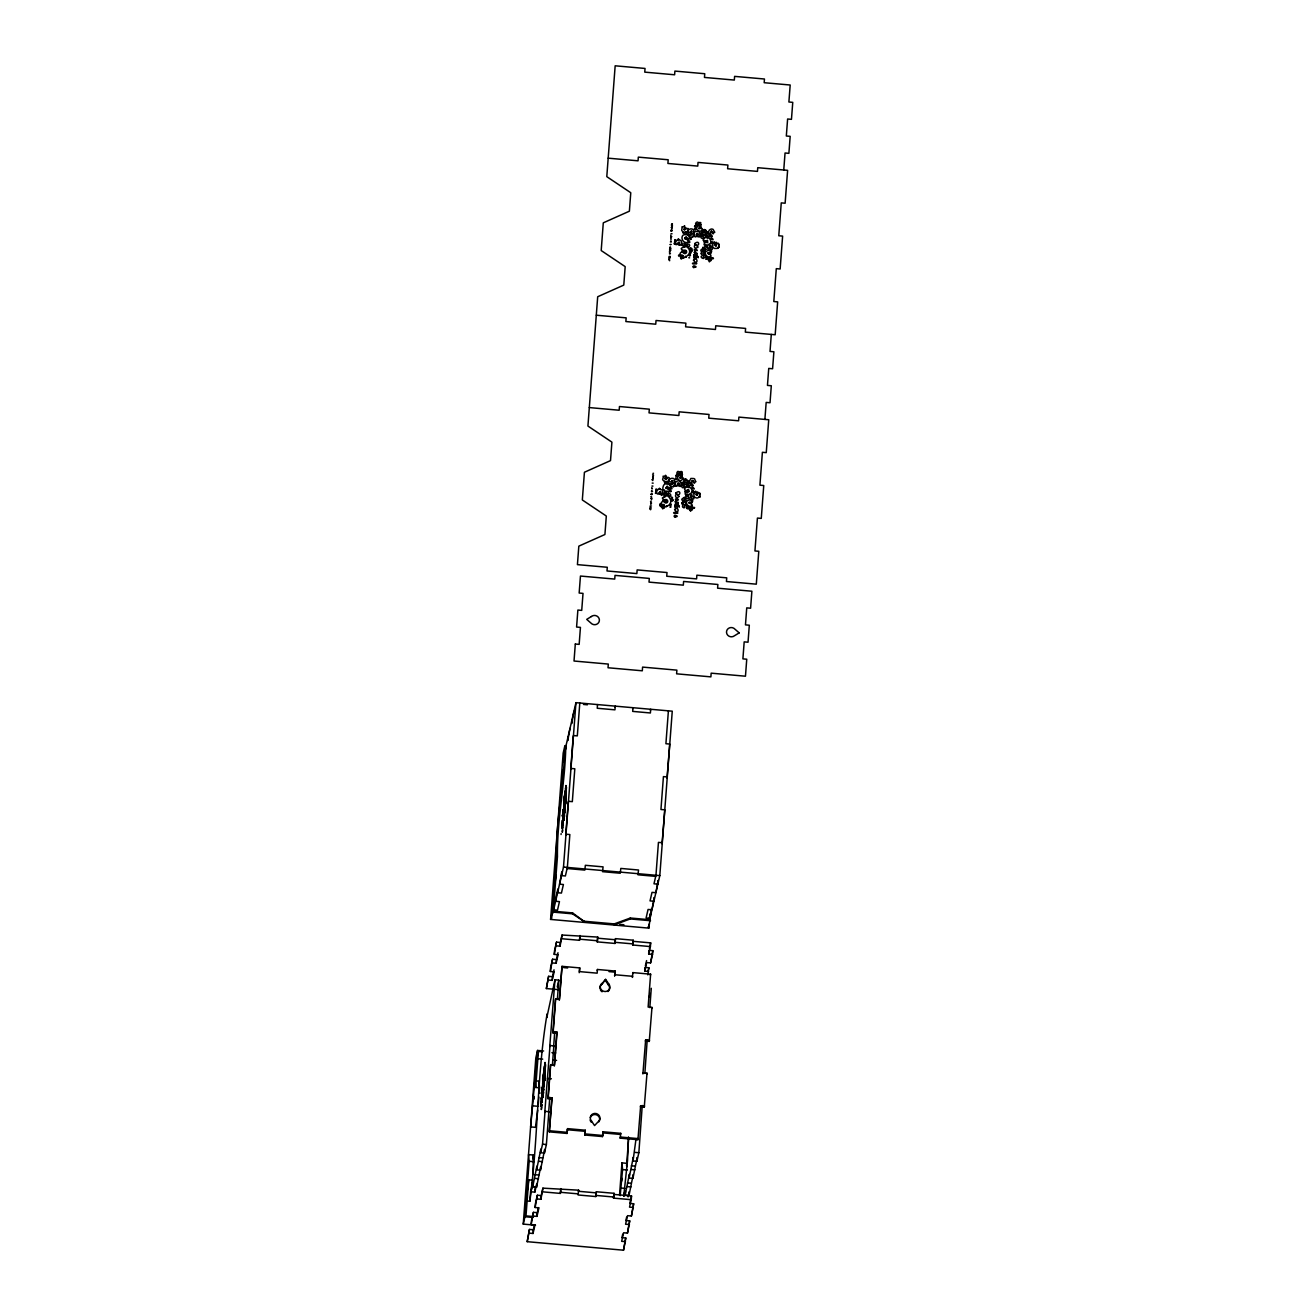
<?xml version="1.0" encoding="UTF-8"?>
<svg xmlns="http://www.w3.org/2000/svg" width="1316" height="1316" viewBox="0 0 1316 1316"><rect width="100%" height="100%" fill="white"/><g stroke="black" fill="none" stroke-linecap="round" stroke-linejoin="round"><path stroke-width="1.5" d="M542.899 1092.675C542.537 1095.373 544.873 1072.803 543.771 1086.424M542.834 1096.787L542.62 1093.711L541.271 1103.581L541.501 1101.969M543.163 1092.05L542.982 1094.961L543.212 1090.372M543.311 1077.705L542.669 1083.973L545.054 1062.423L544.511 1067.391L544.956 1063.163L544.84 1065.105M543.376 1080.518L545.268 1066.634L545.071 1069.563M544.857 1068.444L543.969 1079.301M564.12 818.388L563.988 819.506L564.959 802.875M564.86 803.27L565.765 799.026L563.528 820.625M541.616 1100.85L541.304 1102.676M542.143 1091.145L542.143 1092.362L542.653 1087.987L541.781 1093.234L542.291 1090.24M562.08 828.159L562.623 823.454L562.064 827.961M563.001 811.709C562.623 818.7 564.054 812.169 563.001 811.38M566.176 791.689L566.406 787.297L564.136 805.392M541.04 1105.687L541.057 1098.712M540.712 1103.565C541.83 1105.193 540.958 1100.127 542.044 1101.657M541.781 1098.301L543.179 1095.159M542.834 1091.227L541.649 1093.448L541.55 1091.984L541.682 1093.645L543.014 1082.048L543.212 1089.796M541.485 1099.386L543.294 1092.231L543.064 1096.59L543.459 1091.754M542.949 1084.088L542.883 1085.535L543.113 1082.377L542.653 1084.269M543.064 1083.282L542.784 1084.203L543.804 1081.917M562.475 824.589L562.031 826.415M562.557 814.736L562.574 816.397L564.153 805.129M563.61 807.152L564.07 806.083L563.445 811.38M564.35 814.999L564.564 811.643M564.103 805.277L563.692 807.465M564.317 813.535C564.926 804.01 563.873 816.858 563.857 815.969M542.834 1089.352L542.241 1087.493M544.824 1076.422L544.067 1081.851L544.775 1073.494L544.001 1077.409M544.314 1072.573L544.182 1074.201L544.873 1070.994M545.416 1066.338L545.498 1064.578L544.001 1073.05M544.906 1070.911L544.906 1068.888M563.725 814.884C564.12 811.363 562.82 817.631 562.475 815.213M564.432 806.231L564.038 809.258L564.432 806.149M564.564 800.819L565.847 791.623M566.16 791.854L566.225 789.518L565.469 798.499L565.238 793.219L564.334 799.733M565.716 794.93L565.337 801.905M565.864 791.229L566.209 789.913M541.337 1109.503L541.616 1106.953M543.607 1084.548L541.912 1096.228M541.847 1090.454L542.505 1088.102M542.587 1094.221L542.208 1097.692M543.557 1089.039C542.801 1096.425 544.511 1078.956 542.537 1088.957M542.982 1097.166L542.916 1094.517M542.899 1095.751L542.85 1096.623L543.08 1092.132M544.347 1068.789C545.762 1064.331 542.077 1081.785 544.067 1072.474L543.853 1075.485L544.413 1074.876M544.84 1077.294L544.791 1076.126M545.219 1067.506L544.775 1069.809M562.294 832.271L562.557 829.87L562.343 831.893M563.528 812.827L562.705 820.181L562.903 818.799M563.544 817.187L563.182 818.223L563.314 817.269M564.202 817.269L564.416 815.262L563.939 820.049M564.268 817.154L564.301 815.41M565.37 804.372L565.567 803.155M565.255 795.769L565.321 796.69L565.633 795.078M565.304 791.673L565.403 791.048M565.683 790.719L565.337 791.064M542.159 1088.48L542.85 1085.437L542.751 1086.638M542.011 1090.882L541.748 1091.787M543.36 1093.234L543.393 1092.362L543.344 1093.629M542.653 1077.639C543.327 1075.583 542.817 1083.611 543.59 1078.478M544.199 1076.488L543.492 1078.939L543.475 1077.59M544.232 1070.566L544.298 1071.619M562.787 813.814L562.722 814.67L563.1 812.597M563.544 820.427L564.399 815.838L564.219 816.841M563.676 818.075L564.268 816.644M565.716 795.719L565.436 799.289L565.567 797.99M565.386 792.89L565.781 790.735L565.716 792.232M671.209 487.66L670.897 489.042L672.065 488.664M541.221 1102.495L541.814 1100.357L541.748 1101.262M542.834 1096.541L542.537 1097.791M541.847 1090.306L541.978 1088.743L542.324 1094.32M542.554 1079.219L543.804 1074.119L543.853 1077.146M544.61 1078.199L543.804 1081.851L544.61 1079.63M544.824 1070.171L544.758 1073.132L544.725 1070.879M562.491 824.803L563.133 818.486M562.853 810.853L563.478 809.307L563.215 810.179M563.248 813.107L562.771 811.857M563.659 815.427L563.544 813.601M563.725 809.685L563.922 807.777M565.633 798.203L565.535 797.167L565.09 799.815M663.445 494.619L662.622 494.783M688.202 238.887L688.284 239.726M691.065 252.688L690.637 253.445M690.752 495.458C691.311 493.089 693.516 496.214 690.587 495.655M690.785 502.909L691.805 503.041M543.673 1076.669L543.607 1072.688M543.722 1076.011L544.281 1071.372L544.199 1076.192M544.38 1072.935L544.89 1071.948L544.298 1073.543M564.005 813.962L564.416 812.317M541.09 1103.186L541.09 1104.815M542.06 1092.922L541.731 1092.132M541.764 1091.671L541.978 1089.122M543.08 1086.44L544.117 1081.653M543.969 1078.725L544.808 1076.159L544.528 1080.897L544.232 1078.1M544.758 1072.507L544.939 1070.78M562.606 816.134L562.804 813.979L562.837 815.558M564.827 804.109L565.535 799.503L565.271 802.25M540.481 1106.114L541.09 1104.996M542.916 1095.159L543.294 1093.826L542.998 1094.599M543.969 1080.304L543.853 1081.143L544.709 1076.883M563.857 806.527C564.103 806.692 563.396 806.955 564.399 799.898M565.699 799.865L565.551 799.684M541.616 1107.151L541.37 1109.404M541.715 1097.199L541.616 1098.136M542.669 1091.819L542.225 1095.356L542.356 1094.287M543.344 1092.691L542.866 1093.119M562.771 823.454L562.508 824.655L562.787 823.207M563.281 817.68L563.626 810.87L563.413 813.452M563.445 814.752C563.741 813.617 562.557 816.874 563.462 814.423M564.432 802.957L564.778 796.986L564.334 802.941M565.156 803.879L564.613 808.485M542.932 1082.558L543.146 1082.278M544.084 1077.59L543.541 1078.709L543.673 1075.287M563.429 811.248L563.33 812.219M564.334 798.269L564.992 794.749L565.403 796.345M677.905 244.496L678.941 244.71L677.921 244.365M542.587 1097.445L543.047 1094.928M543.409 1090.421L543.13 1093.925M544.61 1080.403L544.561 1079.104M544.61 1070.615L544.544 1068.576L544.429 1069.776M562.606 815.871L562.541 814.949M563.001 820.477L562.755 822.977L562.722 818.897M563.758 816.923L564.005 814.357M565.386 794.782L565.979 785.471M666.126 478.284C664.909 477.132 665.222 480.636 666.472 478.613M684.994 228.869C683.3 227.816 684.764 231.32 685.093 229.017M711.956 236.271C707.366 237.653 711.314 232.389 712.005 236.173M541.501 1106.526C541.912 1101.788 541.715 1106.772 541.649 1104.864M541.978 1097.972L541.83 1099.88L541.945 1098.975M542.389 1093.58L542.455 1092.593M542.817 1093.563L542.817 1094.122M545.202 1067.654L545.087 1067.457M562.146 825.757L562.179 827.287L562.08 826.053M562.837 822.434L562.935 821.727M564.005 802.678L564.613 794.815L564.268 799.388L564.548 796.18M564.498 812.416L564.482 813.156M564.761 808.715L565.189 801.428M543.376 1086.967L543.64 1086.111L543.344 1089.286M564.515 811.89L564.383 812.663M543.64 1073.034L543.557 1073.609M543.673 1085.848L544.051 1083.792L543.837 1084.713M563.166 821.99L563.182 818.618L562.129 825.625M563.149 819.177L562.639 821.957L562.656 820.181M565.403 796.196L564.926 802.168M565.814 799.964C565.814 799.536 565.666 800.72 565.716 799.519M541.83 1102.578L542.093 1101.87M563.1 814.259L562.935 812.548M562.952 812.054L562.903 812.317M564.103 801L563.972 802.563M541.731 1089.961L542.044 1088.694M544.544 1066.602L544.84 1069.809M544.281 1069.415L544.544 1069.036M563.149 810.886L562.968 811.577M564.548 809.62L564.317 810.508L564.449 808.764M542.044 1090.405L541.995 1089.434M543.459 1074.909L542.784 1075.731M565.206 797.019L565.65 795.604M543.623 1073.297L544.775 1072.343M563.067 814.489L563.034 813.403L563.034 815.443M683.07 504.16L681.803 503.929L682.346 503.255M542.603 1089.648L542.982 1091.227L543.492 1089.155L542.866 1090.8M545.202 1068.822L545.433 1066.305M562.014 821.299L562.113 820.641M563.182 818.7L563.511 817.894L563.413 818.716M563.873 807.053L563.89 806.132M565.238 792.281C565.567 789.287 565.584 795.703 565.88 791.771M541.748 1092.428L541.435 1093.448L542.324 1091.49M542.603 1097.199L543.146 1095.521M543.919 1075.896L544.018 1077.146M561.899 823.026L561.998 822.368M563.972 814.917L563.857 815.624M543.607 1085.223L543.738 1083.841M544.182 1081.801L544.018 1083.068L544.396 1081.472M563.741 809.455L563.758 807.448M564.317 802.48L564.663 798.105M564.794 806.724L564.531 807.695M565.979 785.619L565.683 787.346M565.798 800.079L565.173 800.983M565.814 794.864L565.814 794.157M541.435 1093.366L542.817 1091.54M544.446 1067.802L544.758 1066.503L544.709 1068.543M565.09 804.109L564.959 807.547M542.34 1090.273L542.554 1089.401M542.505 1091.951L542.587 1091.721M544.166 1075.369L544.232 1074.382M544.709 1077.327L544.462 1078.051M562.952 814.176L562.903 812.91M565.518 794.848L565.419 793.91M686.952 508.618L688.153 508.502L687.1 508.42M541.863 1097.412L542.176 1096.031M562.755 820L562.672 820.641M565.255 794.354L565.354 796.443M544.413 1073.182L543.87 1074.859M565.304 797.299L564.992 797.825M565.847 792.035L565.436 792.396M563.873 805.557L563.922 806.461M565.485 803.763L565.716 800.901L565.452 804.125M565.6 802.694L565.551 801.016L565.584 802.875M564.334 803.385L564.251 804.257L564.301 803.089M671.028 490.983C670.272 488.516 668.199 492.957 670.897 491.559M542.488 1096.475L542.324 1098.498M542.866 1088.908L543.047 1088.48M544.791 1077.788L544.808 1076.34M562.409 816.233L563.067 815.262M563.626 800.572L563.593 801.016M565.748 800.77L565.386 801.345M669.647 260.749L668.775 259.268M543.245 1080.502L543.097 1079.153M543.409 1075.304L543.311 1076.192M543.475 1079.597L544.199 1078.758M544.199 1078.33L544.495 1077.87M544.643 1075.517C544.166 1078.034 545.285 1072.787 543.969 1075.106M563.297 816.529L563.281 817.022M564.449 798.944L564.383 798.302M563.955 814.111L563.955 811.758M677.789 483.679L679.04 484.074M543.442 1092.05L543.08 1092.313M544.166 1080.864L544.594 1080.14M565.156 798.713L564.926 798.335M700.309 494.471L699.98 494.191M565.781 788.695C565.995 783.267 565.485 790.603 565.567 788.498M564.367 814.917L563.906 815.213M563.972 816.085L564.087 815.015L563.89 816.035M565.518 789.781L565.814 787.971M543.59 1084.91L543.903 1082.328L543.771 1083.43M700.244 496.971L699.635 497.201M541.09 1098.021L541.156 1097.528M541.731 1097.824L541.699 1098.613M544.66 1075.123L544.594 1075.057M542.044 1091.967L542.241 1091.227M563.857 818.848L563.972 817.17M669.828 504.653C672.131 502.186 671.308 507.269 669.844 504.67M543.409 1079.071L543.426 1080.255M544.89 1069.398L544.232 1070.714M563.1 819.555L562.82 820.279M564.136 802.793L564.07 801.526M565.6 798.483L565.699 797.512M669.795 258.561L669.186 258.331M543.376 1089.237L543.195 1090.832M544.742 1071.125L544.314 1072.178M544.742 1066.437L544.808 1065.779M564.482 799.092L564.959 797.891M541.616 1105.062L541.534 1106.476M543.475 1078.297L543.821 1077.294M544.314 1080.321L544.528 1078.758M543.08 1090.158L543.195 1088.776M565.189 798.763L564.515 801.625L564.432 800.473M564.054 810.82L563.89 811.166M565.765 793.071L565.798 792.413M564.399 806.988L564.86 805.211L564.745 806.247M535.53 1225.196L523.242 1224.11L535.826 1057.85L537.537 1050.448L543.607 1050.99M525.397 1208.943L526.005 1200.883L529.855 1201.228L532.322 1182.113M535.859 1070.73L536.615 1060.647M523.242 1224.11L524.952 1216.724L529.147 1161.304L528.538 1154.609L533.358 1155.037L532.98 1174.662M537.668 1110.128L535.447 1127.335L530.644 1126.907L537.537 1050.448M532.569 1180.205L528.719 1179.86L525.989 1215.885L533.687 1216.576M539.132 1093.366L539.56 1087.822L535.694 1087.493L538.425 1051.468L542.274 1051.797M550.582 919.423L563.166 753.147L564.86 745.761C564.235 782.839 555.977 819.605 556.471 856.617L552.292 912.037L550.582 919.423L648.821 928.125L651.42 908.846M529.855 1201.228L530.628 1191.194M533.046 1159.051L533.358 1155.037M622.715 1234.194L621.925 1237.616L625.774 1237.961L623.521 1250.2L527.206 1241.679L529.46 1229.44L533.309 1229.769L534.493 1224.653M530.973 1191.786L532.947 1183.248L532.667 1186.95L536.517 1187.279L536.796 1183.594L534.822 1192.132L530.973 1191.786C538.293 1132.648 537.125 1072.556 547.078 1013.962L546.798 1017.663L554.974 979.778L558.823 980.124L557.359 999.469M560.402 989.813L546.354 988.563L548.607 976.324L552.457 976.669L554.036 969.826M551.667 918.371L552.128 912.317M553.033 900.226L553.839 892.38M562.886 770.057L563.034 782.79M563.495 761.997L564.103 753.936M538.293 1104.453L538.853 1097.067M565.765 746.764C565.14 783.546 556.915 819.983 557.441 856.7L553.312 911.198L572.575 912.909L585.307 922.269L572.509 913.83L552.292 912.037M527.206 1241.679L529.46 1229.44M546.354 988.563L548.607 976.324M565.798 749.084L566.077 745.399M529.18 1233.125L533.029 1233.47L535.003 1224.916L531.154 1224.587L531.434 1220.886L533.408 1212.349L537.257 1212.678L538.441 1207.562M532.667 1186.95L536.895 1166.157L536.615 1169.842L540.465 1170.187L544.692 1149.394L544.413 1153.096L540.563 1152.75L540.843 1149.065L536.615 1169.842M548.328 980.025L552.177 980.371L554.151 971.817L550.302 971.471L550.582 967.786L552.555 959.232L556.405 959.578L557.984 952.735M568.051 736.845L567.772 740.546L570.025 728.291M534.822 1192.132L535.25 1186.588M531.154 1224.587L533.408 1212.349M542.044 1100.061L542.324 1097.445M543.344 1078.923L544.544 1078.873M550.302 971.471L552.555 959.232M562.557 828.159L562.82 826.514L562.491 829.409M563.018 822.944L563.297 820.329M543.459 1089.993L543.344 1089.335M543.442 1089.911L543.36 1090.553M533.029 1233.47L533.309 1229.769M533.128 1216.033L536.977 1216.379L538.951 1207.825L535.102 1207.496L535.382 1203.795L537.356 1195.241L541.205 1195.586L542.916 1188.151L578.612 1190.174L578.086 1194.977L595.803 1196.54L596.345 1191.753L614.062 1193.316L613.536 1198.119L631.252 1199.682L631.532 1195.981L613.815 1194.418L613.536 1198.119M552.177 980.371L552.457 976.669M552.276 962.934L556.125 963.263L558.099 954.725L554.25 954.38L554.53 950.695L556.504 942.141L560.353 942.486L562.064 935.034L597.76 937.074L597.234 941.878L614.95 943.44L615.493 938.637L633.21 940.216L632.683 945.003L650.4 946.582L650.68 942.881L632.963 941.318L632.683 945.003M571.999 719.753L571.72 723.455L573.973 711.199M535.102 1207.496L537.356 1195.241M536.517 1187.279L540.744 1166.502L540.465 1170.187M554.25 954.38L556.504 942.141M536.977 1216.379L537.257 1212.678M540.563 1152.75L542.537 1144.213L545.021 1111.329L548.871 1111.658L546.387 1144.542L544.413 1153.096M545.021 1111.329L544.775 1112.431L550.006 1045.546L553.855 1045.891L552.391 1065.236M554.974 979.778L549.743 1046.648L550.006 1045.546M556.125 963.263L556.405 959.578M552.852 913.238L563.495 867.08L575.947 702.662L672.262 711.183L659.81 875.617L649.956 918.338L646.09 918.009L648.064 909.455L651.93 909.8L654.184 897.561L653.904 901.246L650.038 900.901L652.012 892.363L655.878 892.709L658.115 880.453L657.836 884.155L653.986 883.809L655.96 875.272L658.444 842.388L662.31 842.717L662.047 843.819L664.794 809.834L660.945 809.505L663.428 776.605L667.278 776.95L667.031 778.052L669.762 744.066L665.912 743.721L668.396 710.837M547.95 1098.646L548.213 1097.544L552.062 1097.873L551.799 1098.975L547.95 1098.646L550.433 1065.763L550.697 1064.66L554.546 1064.989L557.03 1032.106L553.181 1031.76L552.934 1032.863L556.783 1033.208L557.03 1032.106M552.934 1032.863L555.418 999.979L555.665 998.877L559.53 999.222L562.014 966.339L579.731 967.902L579.451 971.603L597.168 973.166L597.448 969.481L615.181 971.043L614.638 975.847L615.181 971.043M548.213 1097.544L550.697 1064.66M553.181 1031.76L555.665 998.877M537.076 1198.942L540.925 1199.287L541.205 1195.586M556.224 945.842L560.073 946.171L560.353 942.486M540.925 1199.287L542.916 1188.151M549.792 1097.297L548.624 1112.76L548.871 1111.658M554.776 1031.514L553.592 1046.993L553.855 1045.891M560.073 946.171L562.064 935.034M579.797 703.007L577.313 735.891L573.447 735.545L573.2 736.647L570.716 769.531L570.963 768.429L574.812 768.774L572.328 801.658L568.479 801.312L568.216 802.415L565.732 835.298L565.995 834.196L569.844 834.541L567.361 867.425L565.386 875.979L561.521 875.633L561.8 871.932L559.563 884.171L563.413 884.517L561.438 893.07L557.589 892.725L557.869 889.024L555.895 897.578L555.615 901.279L559.465 901.608L557.49 910.162L553.641 909.817L553.921 906.115L553.131 909.537M620.198 1138.143L620.461 1137.04L638.178 1138.603L637.931 1139.705L620.198 1138.143L620.741 1133.339L603.024 1131.776L602.481 1136.58L584.765 1135.001L585.291 1130.214L567.574 1128.635L567.031 1133.438L549.315 1131.875L551.799 1098.975M554.299 1066.092L556.783 1033.208M559.267 1000.325L562.014 966.339M549.315 1131.875L552.062 1097.873M572.509 913.83L572.575 912.909M542.636 1191.835L560.369 1193.415L560.649 1189.713M561.784 938.736L579.517 940.298L579.797 936.614M560.369 1193.415L560.896 1188.611M579.517 940.298L580.043 935.512M597.513 704.57L597.234 708.255L614.95 709.834L615.23 706.133L614.983 707.235M567.031 1133.438L567.574 1128.635M579.205 972.705L579.731 967.902M597.234 941.878L597.76 937.074M584.765 1135.001L585.291 1130.214M595.803 1196.54L596.345 1191.753M614.95 943.44L615.493 938.637M602.481 1136.58L603.024 1131.776M630.364 918.009L614.259 923.898L614.194 924.835L630.298 918.946L630.364 918.009L649.627 919.72L650.088 913.715M649.249 1041.4L649.495 1040.298L645.646 1039.953L645.383 1041.055L649.249 1041.4L651.979 1007.414L648.13 1007.069L650.614 974.185L632.897 972.606L632.371 977.41L632.618 976.308L614.901 974.745M619.54 1195.01L621.958 1162.883L626.778 1163.311L627.09 1166.65M620.198 1195.685L622.567 1169.579L621.958 1162.883M623.718 1196.277L627.535 1160.482L628.489 1136.991M626.548 1165.894L628.703 1137.501M625.133 1195.125L629.361 1174.333L629.081 1178.034L632.93 1178.379L633.21 1174.678L628.982 1195.471L625.133 1195.125L625.413 1191.424L624.623 1194.846M623.521 1250.2L625.774 1237.961M648.591 971.455L644.741 971.109L645.005 967.425L648.87 967.753L647.801 974.876M648.821 928.125L649.133 924.062M649.43 920.016L649.742 915.952M628.982 1195.471L629.262 1191.77L628.077 1196.902M629.081 1178.034L633.309 1157.241L633.029 1160.942L636.878 1161.288L638.852 1152.734L642.257 1105.473M625.495 1241.646L621.645 1241.317L623.62 1232.763L627.469 1233.108L629.722 1220.87L625.857 1220.524L626.646 1217.103M652.539 954.363L648.673 954.018L648.952 950.333L652.818 950.662L652.539 954.363L650.565 962.901L646.699 962.572L644.741 971.109M627.469 1233.108L629.722 1220.87M633.029 1160.942L636.023 1138.85M629.443 1224.554L625.577 1224.225L627.551 1215.671L631.417 1216.017L633.67 1203.778L629.805 1203.433L631.532 1195.981M632.93 1178.379L637.158 1157.587L636.878 1161.288M650.565 962.901L652.818 950.662M637.931 1139.705L640.662 1105.72L644.527 1106.065L644.264 1107.167L640.415 1106.822L640.662 1105.72M642.899 1073.938L645.646 1039.953M631.417 1216.017L633.67 1203.778M647.225 1039.706L644.856 1073.428M649.824 1007.645L651.288 988.3M644.264 1107.167L647.011 1073.182L643.162 1072.836M764.892 419.409L766.175 402.416L770.024 402.745L771.308 385.752L767.458 385.407L768.741 368.414L772.591 368.76L773.89 351.767L770.024 351.421L771.308 334.429M783.76 169.994L785.043 153.001L788.893 153.33L790.176 136.338L786.326 136.009L787.61 118.999L791.459 119.345L792.758 102.352L788.893 102.006L790.192 85.014L764.185 82.711L764.464 79.009L734.608 76.377L734.328 80.062L704.471 77.43L704.751 73.729L674.894 71.08L674.615 74.782L644.758 72.133L645.037 68.448L615.164 65.8L606.791 176.657L630.775 192.728L629.377 211.202L603.287 222.832L601.198 250.55L625.182 266.622L623.784 285.095L597.694 296.742L587.923 426.055L611.907 442.127L610.509 460.616L584.419 472.247L582.33 499.965L606.314 516.036L604.916 534.51L578.826 546.14L577.428 564.63L607.285 567.262L607.005 570.963L636.862 573.595L637.141 569.91L667.015 572.542L666.735 576.244L696.592 578.892L696.871 575.191L726.728 577.839L726.448 581.524L756.305 584.172L758.789 551.289L754.94 550.943L757.424 518.06L761.273 518.405L763.757 485.522L759.908 485.176L762.392 452.293L766.257 452.638L768.741 419.755L738.885 417.106L738.605 420.791L708.748 418.159L709.028 414.458L679.171 411.826L678.891 415.511L649.035 412.879L649.314 409.177L619.458 406.529L619.178 410.23L589.321 407.582M543.08 1087.954L542.916 1088.299M544.511 1071.652L544.479 1072.178M563.692 814.193L563.116 815.509M565.551 793.087L565.156 794.387M565.666 790.307L565.666 791.426M533.638 1098.07C533.342 1103.713 534.099 1092.329 533.803 1097.972M555.368 867.277C555.089 872.919 555.846 861.536 555.549 867.178M565.617 788.449L565.666 787.807M564.219 801.411L564.284 802.168M544.33 1080.025L544.38 1079.038M544.742 1069.201L544.791 1068.115M543.393 1084.631L543.459 1083.315L543.228 1084.417M564.021 811.15L564.465 809.932M544.001 1084.68L543.919 1084.269M560.961 793.384C561.685 787.511 560.419 799.157 561.142 793.268M716.2 244.842C715.953 243.378 713.502 245.697 716.398 245.648M697.332 494.24C696.773 492.875 694.749 495.145 697.529 495.063M561.126 833.62L561.06 834.525M565.206 805.803L565.37 804.356M543.393 1075.666L543.13 1076.718M544.61 1078.396L544.133 1079.301M565.321 791.196L565.732 789.403M662.803 508.914L662.293 508.19M565.189 799.684L565.617 797.414M543.344 1085.141L543.113 1086.407M664.021 507.844L664.679 507.038M709.768 261.407L709.34 261.884M690.9 510.822L690.472 511.299M543.146 1078.133L543.212 1078.413M564.202 801.806L564.482 800.704M544.117 1080.831L544.133 1081.176M674.351 243.822C673.381 242.012 676.983 243.789 674.318 243.986M554.809 884.73L556.043 875.173M526.992 1193.25L528.719 1179.86M704.274 234.988L703.172 234.857M624.047 1196.03L624.541 1192.214M650.515 501.396L651.42 501.001M700.507 225.316L701.148 224.658M669.351 251.767L670.337 251.718M701.033 224.559L700.457 225.283M701.066 226.467L701.017 227.405M711.726 232.225L711.627 231.024L711.824 232.109M688.268 491.608L687.265 491.575M691.065 233.672C692.956 228.82 690.324 232.356 688.317 232.965L688.054 230.596C689.502 227.816 694.223 228.589 693.598 231.205A2.484 2.369 13 0 1 693.581 231.929L694.042 233.129L693.137 232.932A2.451 2.352 13 0 1 692.594 233.425L692.035 234.577L691.065 233.837M672.196 483.087C674.664 476.408 668.742 486.065 669.186 480.011C670.634 477.231 675.355 478.004 674.73 480.603A2.484 2.369 13 0 1 674.713 481.343L675.174 482.528L674.269 482.33A2.451 2.352 13 0 1 673.726 482.84L673.167 483.992L672.196 483.252M563.445 818.272L563.166 820.559M680.52 256.9C684.386 252.507 680.865 262.493 680.52 256.752M682.214 250.78L683.02 251.882L681.754 251.504M663.346 500.195C665.715 500.722 661.751 501.955 663.182 500.261M679.007 239.463L677.905 239.117L678.974 239.446M681.491 245.385L682.395 244.858L681.31 244.71M650.729 504.225L650.992 504.324M681.721 502.811L683.563 502.054L683.086 503.896M688.926 481.64L688.186 480.965L688.301 481.969M564.893 750.515L575.947 702.662M563.824 757.638L564.613 754.216M563.166 820.888L563.396 819.901M537.191 1056.847L538.425 1051.468M557.244 986.967L558.823 980.124M542.208 1098.005L542.422 1097.018M632.7 708.814L632.963 707.712L632.683 711.397L650.4 712.976L650.68 709.275L650.433 710.377M597.201 970.583L597.448 969.481M600.063 988.777A4.836 4.622 13 0 1 601.642 984.417L605.623 979.367L608.716 983.924A4.836 4.622 13 0 1 608.222 990.455A4.836 4.622 13 0 1 601.412 989.846A4.836 4.622 13 0 1 601.905 983.315M601.642 984.417L605.623 979.367M607.959 991.557A4.836 4.622 13 0 0 608.453 985.026L608.716 983.924M591.476 1121.018L594.569 1125.575L598.286 1121.627A4.836 4.622 13 0 0 598.78 1115.096A4.836 4.622 13 0 0 591.97 1114.487A4.836 4.622 13 0 0 591.476 1121.018L591.229 1122.12A4.836 4.622 13 0 1 590.144 1119.949M632.963 941.318L633.21 940.216M578.612 1190.174L578.366 1191.276L596.082 1192.855M632.651 973.708L632.897 972.606M649.446 918.058L650.236 914.653M645.399 965.714L646.584 960.581M649.397 948.458L650.68 942.881M648.673 954.018L650.4 946.582M648.081 971.175L648.87 967.753M650.367 975.288L650.614 974.185M649.314 996.854L650.104 993.432M620.741 1133.339L620.478 1134.441L602.761 1132.879M651.733 1008.517L651.979 1007.414M613.815 1194.418L614.062 1193.316M646.748 1074.284L647.011 1073.182M631.252 1199.682L629.525 1207.134L633.391 1207.463M703.139 251.553L703.632 253.198L704.126 252.327A1.941 1.859 13 0 0 704.586 251.965L704.981 251.191M685.126 237.883C687.676 236.386 685.998 240.565 685.093 238.015M691.361 497.925C692.627 497.563 690.176 501.478 693.96 498.55C694.667 495.211 688.252 496.757 691.328 497.925M671.933 228.77L671.719 228.523M670.716 239.019L671.127 239.463M652.045 488.631L652.341 488.828M706.231 259.12L706.84 258.676M710.689 253.774L709.653 253.396L710.64 253.001M681.046 258.808L681.82 258.726M697.167 236.617L697.315 235.745M678.414 485.884L678.447 485.16M688.317 235.531L688.696 234.281L686.82 234.774A3.668 3.52 13 0 0 685.702 234.659C679.994 233.557 680.931 243.871 687.955 242.489C689.206 239.117 689.699 241.98 689.781 242.128M663.248 494.109L662.409 494.109M704.718 229.593L703.961 231.764L705.771 230.185M685.85 479.008L684.879 480.883L686.212 480.373M694.289 235.268L693.137 235.877L694.338 235.432M652.275 479.962L652.423 479.666M675.421 484.683L674.68 484.781M680.865 477.478L680.175 477.576M698.006 492.381L696.871 492.381L697.974 492.365M710.64 233.755C711.068 226.451 712.959 236.666 713.617 233.014A2.435 2.336 13 0 0 713.963 232.373L714.851 232.274L714.029 231.287A2.435 2.336 13 0 0 713.798 230.596C713.075 227.158 707.087 229.724 708.962 233.327L710.278 233.557M691.772 483.169C692.183 475.866 694.091 486.081 694.749 482.429A2.435 2.336 13 0 0 695.095 481.771L695.983 481.672L695.161 480.702A2.435 2.336 13 0 0 694.93 480.011C695.177 477.938 692.463 478.646 690.916 478.432L689.485 481.13L690.522 483.317L691.41 482.972M665.649 495.935L664.942 496.691M708.946 260.782C709.324 255.863 710.426 262.476 711.134 260.42A1.727 1.661 13 0 0 711.298 259.828L711.364 259.055A1.727 1.661 13 0 0 711.199 258.561C713.733 256.275 711.792 259.153 713.42 258.364M690.077 510.197C690.39 505.031 691.722 512.269 692.2 509.687A1.727 1.661 13 0 0 692.43 509.243L692.496 508.47A1.727 1.661 13 0 0 692.331 507.976L691.229 506.512L692.413 506.018M675.059 240.664C673.298 238.361 678.151 240.729 675.108 240.384M697.25 235.926L697.167 236.633M656.19 490.078C659.316 489.799 654.397 488.055 656.273 489.832M655.417 493.385L655.779 492.052L655.911 493.385M670.502 246.947L669.712 247.211M669.976 488.91L668.791 488.433L669.778 488.943M685.093 491.822L686.031 491.263M688.663 482.281L688.992 481.524M719.079 246.964L718.339 247.869M705.442 241.108L707.498 240.269L707.728 242.687C704.455 240.894 702.316 246.503 705.771 244.743A3.537 3.389 13 0 0 706.856 244.924L707.399 246.092L708.436 244.595A3.57 3.422 13 0 0 709.34 244.003C712.318 243.361 710.607 239.676 708.88 237.439L707.992 238.295L705.277 237.193C704.619 239.282 700.54 240.433 705.376 241.091M684.813 228.096L684.583 225.694L683.629 226.78A2.78 2.648 13 0 0 682.905 227.158L681.984 226.714L682.116 228.112A2.78 2.648 13 0 0 681.885 228.902C680.471 231.55 685.192 233.557 687.758 231.172L688.219 228.523C686.59 227.684 681.984 232.142 684.781 228.178M652.769 477.807L653.147 478.136M718.898 244.99L718.931 244.76M693.137 490.819C695.835 492.71 690.67 492.381 693.055 490.852M693.121 485.62C688.581 487.134 692.43 481.705 693.104 485.588M679.665 254.893C679.385 257.854 677.345 254.991 679.467 254.745M699.257 222.569C702.481 221.779 700.063 225.135 699.257 222.601M660.797 504.308L660.139 505.92L659.727 504.324M672.229 481.426L671.736 480.718L672.871 480.718M716.562 244.151C719.688 240.647 719.539 247.244 717.319 248.411L714.226 248.428L712.088 246.388L712.894 245.714A2.928 2.796 13 0 1 712.795 244.858L712.071 243.526L713.14 243.624A2.928 2.796 13 0 1 713.7 242.917M697.694 493.566C701.691 490.045 700.26 499.093 696.312 497.958L693.68 496.576L694.025 495.129A2.928 2.796 13 0 1 693.927 494.257L693.203 492.941L694.272 493.039A2.928 2.796 13 0 1 694.832 492.332C696.855 487.529 695.67 499.735 697.76 493.714M671.867 498.583L672.525 498.353M674.516 241.601L675.19 241.782M693.203 481.261L692.2 480.685L693.17 481.245M681.951 476.869L682.33 475.866L682.083 476.787M687.265 491.542L688.071 490.013L688.334 491.592M702.777 247.474C702.826 249.876 705.014 246.684 702.793 247.457M704.175 241.98L705.063 242.407L704.159 241.996M660.747 492.546L659.25 492.365L660.764 491.954M692.068 249.037L692.611 249.168M659.859 494.257L659.036 493.813L659.941 494.01M674.713 484.765L674.746 485.653L675.47 484.831M667.196 477.544L666.669 477.099M681.507 474.073L682.527 474.5L681.474 474.089M665.238 495.787C666.357 494.52 662.557 494.865 664.909 496.691M699.717 227.372C696.18 230.349 705.804 225.908 701.099 231.09C697.496 231.846 697.71 229.165 694.914 227.997C692.94 229.971 696.213 231.32 696.954 227.339A2.55 2.435 13 0 1 697.348 226.697L697.579 225.414L698.286 226.039A2.55 2.435 13 0 1 699.059 225.859L700.161 225.118L699.767 227.306M652.144 479.666L653.065 479.666M701.691 251.998L703.155 249.974L703.139 251.52M682.823 501.396C685.34 496.247 683.794 504.11 685.258 501.741A1.941 1.859 13 0 0 685.718 501.363L686.113 500.606A1.941 1.859 13 0 0 686.162 500.031C683.613 497.02 685.258 496.757 684.007 497.58M711.232 252.573L711.676 251.224L710.13 251.093A2.895 2.764 13 0 0 709.324 250.714L709.16 249.695L707.992 250.649A2.895 2.764 13 0 0 707.153 250.912C703.912 251.34 705.113 256.39 708.814 257.064C715.855 255.057 702.481 252.672 711.084 252.606M692.364 501.988L692.808 500.639L691.262 500.508A2.895 2.764 13 0 0 690.456 500.129L690.275 499.109L689.123 500.047A2.895 2.764 13 0 0 688.284 500.327C685.044 500.738 686.245 505.805 689.946 506.479C696.937 504.604 684.945 502.564 690.785 502.251M686.952 485.851C689.387 481.228 687.643 488.417 689.189 486.262A1.81 1.727 13 0 0 689.617 485.917L689.995 485.226A1.826 1.744 13 0 0 690.061 484.683C690.966 481.508 683.991 483.202 686.738 485.67M705.787 236.485C708.337 231.731 706.462 239.068 708.057 236.847A1.81 1.727 13 0 0 708.485 236.518L708.863 235.811A1.826 1.744 13 0 0 708.929 235.284C709.85 231.929 702.859 233.82 705.606 236.255M709.456 246.224C710.755 243.394 711.923 247.145 709.456 246.24M664.547 482.758L664.596 481.475L664.991 482.906M697.776 234.38L696.493 234.593L697.76 234.528M678.908 483.778L678.151 483.91M669.647 259.877L668.824 259.416M650.186 506.808L650.071 507.236M671.473 224.394L672.361 224.345M670.667 235.087L670.963 235.63M668.972 257.459L670.239 257.442M650.186 505.903L651.453 506.018M686.064 228.161L685.652 227.536M684.271 484.288L685.093 484.337M718.964 246.849L718.289 247.622M700.096 496.264L699.207 496.955M686.903 494.142C684.945 496.79 684.205 491.444 686.886 491.888M679.484 242.818C679.072 240.795 677.51 244.332 679.451 242.983M665.699 501.659C668.66 502.992 663.906 498.435 665.814 501.692M690.982 239.084C690.637 237.143 688.794 240.664 690.949 239.265M709.011 254.054L709.11 253.198M679.451 474.286C682.165 473.595 677.477 469.286 676.918 472.625C676.802 477.889 678.595 470.157 679.27 474.385M686.08 257.097L685.471 256.225M706.824 258.66L705.985 259.219M685.159 257.097L686.064 257.081M690.637 231.797L691.591 231.501M691.542 231.221L690.719 231.567M680.207 477.56L680.224 478.382L680.915 477.626M684.007 486.065C687.232 485.686 682.379 490.029 681.556 486.377C683.777 482.561 682.774 487.019 684.007 486.13M700.688 233.919C704.323 235.811 701.56 229.445 700.655 233.935M691.245 249.037L689.864 248.05L691.41 248.099M703.468 257.294C703.336 257.179 705.639 254.103 701.938 255.765C698.796 257.459 705.672 260.042 703.55 257.262M704.8 254.037L705.031 255.09L703.978 254.712M685.932 503.436L685.587 504.67L685.768 503.386M651.617 496.823L650.844 496.625M681.737 473.003L682.28 471.967L681.26 471.605M670.206 244.71L670.239 244.71M652.654 476.754L653.279 476.721M671.078 237.604L670.815 237.11M688.12 238.821L688.169 239.874M708.14 253.873L708.024 252.705L709.077 253.182M689.271 503.288C688.334 501.1 691.525 503.288 689.469 503.403M713.42 258.446C712.91 259.926 705.244 255.238 708.682 260.65M699.832 227.898L698.664 228.639L699.783 228.227M715.986 244.941L716.398 245.615M697.118 494.339L697.513 495.03M667.969 488.828L665.715 488.137L667.212 486.114C668.61 489.601 674.154 486.591 670.189 485.785M685.093 491.74L685.981 490.917M671.374 229.79L671.292 229.774M651.288 499.011L651.798 499.323M670.815 240.844L670.946 240.877M669.515 253.116L669.63 252.672M651.848 487.956L651.864 487.496M651.634 490.868L651.65 490.407M650.746 502.548L650.746 502.432M650.482 509.72L650.597 509.736M666.357 488.022C669.449 488.993 666.126 485.061 666.62 487.841M672.542 497.514L671.242 497.037L671.67 498.55M659.777 504.308L660.78 504.275M707.169 232.554C706.593 230.316 709.242 232.948 707.317 232.652M701.214 253.84C703.55 255.88 700.622 250.566 701.247 253.84M704.274 234.922L703.205 234.709M685.406 484.337L684.336 484.124M686.064 232.093C684.55 234.692 688.794 233.787 686.097 232.093M659.678 489.026L659.464 488.203L659.793 489.026M681.112 471.391L680.388 471.983L681.77 473.267M670.667 249.908L669.499 249.958L670.749 250.221M664.712 507.038L664.037 508.009M683.81 252.014C686.31 254.893 686.738 248.411 683.794 252.03M694.552 507.779C693.318 505.821 692.512 509.802 694.552 507.844M682.708 483.268C679.122 481.788 686.459 482.018 682.346 483.762M655.681 490.852L656.01 491.279M716.398 243.082L716.282 242.243L716.496 243.065M692.2 502.005L691.015 502.399M669.219 256.39L670.239 256.472M688.778 257.739L689.633 257.837M669.91 507.137L670.667 506.216L670.897 507.154M711.002 257.574L710.755 256.85M664.662 493.615C664.021 490.605 666.751 495.096 665.847 492.168M683.81 247.276C685.899 245.615 681.54 244.677 683.777 247.276M683.695 497.711L681.787 499.241L682.626 501.166M671.045 237.933L671.16 237.966M672.147 227.306L671.176 227.504L672.131 227.882M671.933 230.251L671.111 230.415L671.917 230.81M653.18 477.297L652.621 477.264M706.018 230.448C708.304 232.735 701.856 234.478 702.662 231.221A1.777 1.694 13 0 1 702.744 230.695L703.155 230.037A1.777 1.694 13 0 1 703.599 229.724L704.702 229.576M669.877 248.74L670.847 248.691M651.009 498.155L652.029 498.221L651.025 498.517M670.387 241.93L671.39 241.914M651.519 491.345L652.522 491.427L651.502 491.707M689.814 510.065L688.482 508.289L691.394 506.528M670.732 491.033L670.913 491.542M705.244 257.426C708.666 259.055 706.314 254.745 705.162 257.426M686.376 506.841C687.215 504.094 689.831 508.206 686.672 506.923M670.453 253.675L669.515 253.972M670.321 256.604L669.301 256.883M651.585 503.09L650.647 503.386M684.715 242.736C688.021 245.812 681.343 244.776 684.715 242.753M665.847 492.135L666.949 493.813L664.942 493.582M685.833 478.975L684.715 479.139A1.777 1.694 13 0 0 684.287 479.435L683.876 480.11A1.777 1.694 13 0 0 683.794 480.636C682.807 483.795 689.633 482.347 687.067 479.814M608.189 158.167L638.046 160.815L638.326 157.13L668.183 159.762L667.903 163.464L697.76 166.096L698.039 162.411L727.896 165.043L727.616 168.744L757.473 171.393L757.753 167.691L787.61 170.34L785.126 203.223L781.26 202.878L778.776 235.761L782.625 236.107L780.141 268.99L776.292 268.645L773.808 301.529L777.657 301.874L775.173 334.757L745.317 332.125L745.596 328.424L715.74 325.776L715.46 329.477L685.603 326.829L685.883 323.144L656.026 320.495L655.746 324.197L625.873 321.548L626.153 317.847L596.296 315.215M672.443 223.885L671.785 223.95M672.476 225.365L671.44 225.381M671.9 230.185L671.16 230.728M670.946 231.155L671.654 231.139M671.045 233.672L672.048 233.771M670.831 236.6L671.834 236.683M670.239 244.381L671.242 244.463M694.091 254.597L696.69 254.695L697.299 253.412L694.042 252.409L696.855 253.725L694.091 254.564M652.917 473.365L653.526 473.267M653.427 474.862L652.572 474.78M652.835 478.596L652.95 478.613M652.177 483.087L653.164 483.137M651.963 486.015L652.95 486.098M651.371 493.796L652.374 493.878M675.174 501.824L677.954 502.202L678.316 503.683L675.223 504.012L677.987 503.14L675.19 501.84M650.318 507.746L651.272 507.861M649.94 508.782L650.877 509.095L649.956 508.831M583.481 704.455L587.413 704.8M563.495 867.08L659.81 875.617M567.097 868.527L584.814 870.09L585.357 865.303L603.073 866.866L602.547 871.669L620.264 873.232L620.807 868.428L638.523 870.008L637.98 874.795L655.713 876.374M630.298 918.946L650.532 920.723M583.761 921.2L615.872 924.046M619.885 924.408L623.899 924.753M647.982 926.892L648.936 926.974M597.513 938.176L615.23 939.739M579.764 939.196L597.48 940.775M615.214 942.338L632.93 943.901M563.725 967.622L567.657 967.967M609.012 971.619L614.917 972.146M551.914 1052.652L555.763 1052.997M536.78 1058.623L542.718 1059.15M552.638 1060.038L556.602 1060.383M547.505 1078.446L551.371 1078.775M533.342 1105.884L538.162 1106.312M567.311 1129.737L585.044 1131.316M549.578 1130.757L567.295 1132.336M585.011 1133.899L602.744 1135.478M542.537 1144.213L546.387 1144.542M635.003 1152.388L638.852 1152.734M538.869 1157.603L542.718 1157.948M631.335 1165.795L635.184 1166.124M538.589 1161.304L542.439 1161.65M631.055 1169.48L634.904 1169.825M529.147 1161.304L533.967 1161.732M622.567 1169.579L627.387 1170.006M534.921 1174.695L538.77 1175.04M627.387 1182.887L631.236 1183.232M534.641 1178.396L538.491 1178.741M627.107 1186.571L630.956 1186.917M621.168 1188.052L625.034 1188.381M560.616 1192.312L578.333 1193.875M596.066 1195.438L613.782 1197.017M524.952 1216.724L533.046 1217.448M681.754 502.811L682.379 503.255M653.542 475.734L652.966 476.096M703.846 254.646L704.636 253.972M671.999 226.22L672.41 226.336M701.494 251.751C698.549 249.135 705.837 247.063 705.031 250.616A1.941 1.859 13 0 1 704.981 251.191M681.622 242.95L682.28 244.167L681.293 244.085A2.681 2.55 13 0 1 680.783 244.71C677.263 247.408 682.362 238.229 676.111 244.792L675.47 242.259C676.621 239.051 681.82 239.249 681.524 242.16A2.681 2.55 13 0 1 681.622 242.95M686.903 491.888L689.321 491.559L688.63 489.684C682.001 492.908 684.781 485.078 688.498 487.594C691.936 486.147 693.516 493.401 690.472 493.418A3.57 3.422 13 0 1 689.568 494.01L688.531 495.49L687.988 494.339A3.57 3.422 13 0 1 686.87 494.158M667.985 488.845L669.564 490.177L668.15 492.184L667.228 491.065L664.498 491.493L664.646 490.095L662.82 489.453C662.573 486.673 664.087 482.643 666.817 484.074A3.668 3.52 13 0 1 667.952 484.189L669.811 483.696L669.449 484.946A3.668 3.52 13 0 1 670.222 485.801M689.551 242.605L686.837 239.413L684.583 238.722L686.08 236.699C687.396 240.137 693.088 237.225 689.058 236.37A3.668 3.52 13 0 0 688.334 235.548M716.546 244.2C714.868 250.468 715.328 238.097 713.7 242.95M605.376 980.469L608.453 985.026M539.56 1087.822L538.951 1081.143L535.102 1080.798L535.694 1087.493M590.325 1117.547A4.836 4.622 13 0 1 597.053 1115.063A4.836 4.622 13 0 1 598.879 1121.841M602.086 991.77A4.836 4.622 13 0 1 600.458 989.928M565.041 805.951L565.222 804.701L565.041 805.951M664.119 505.031L664.119 506.594C671.259 506.463 672.986 499.965 667.755 496.017L666.472 495.671C664.465 497.366 659.283 497.613 664.728 499.948A1.81 1.744 13 0 1 667.344 500.195A1.81 1.744 13 0 1 667.015 502.696A1.81 1.744 13 0 1 664.432 502.186C661.849 499.077 659.069 506.347 662.984 504.291A4.359 4.162 13 0 0 664.119 505.031M675.848 493.006C680.405 498.715 681.836 488.104 675.848 493.006M682.988 255.617C682.478 258.43 684.83 258.495 682.642 258.084C688.301 256.554 693.006 251.471 686.623 246.602C684.024 247.03 677.789 248.247 683.596 250.55A1.81 1.744 13 0 1 686.212 250.78A1.81 1.744 13 0 1 685.883 253.281A1.81 1.744 13 0 1 683.3 252.787C680.717 249.662 677.937 256.949 681.852 254.876A4.359 4.162 13 0 0 682.988 255.617M694.716 243.592C699.405 249.283 700.523 238.722 694.716 243.592M674.582 516.217C676.49 518.372 672.673 516.448 674.828 515.23C679.73 515.773 675.733 518.06 674.615 516.036M674.598 509.555C678.859 516.152 679.665 505.311 674.598 509.457M675.832 499.652C677.724 501.922 673.808 499.603 676.243 498.616C681.096 499.554 676.638 501.182 675.832 499.652M678.974 496.445C674.236 501.133 674.549 489.848 678.974 496.445M693.45 266.803C695.374 269.089 691.41 266.77 693.861 265.783C698.78 267.033 694.206 267.773 693.45 266.803M693.466 260.157C697.924 266.852 698.385 255.649 693.466 260.157M694.7 250.237C696.608 252.787 692.43 249.596 695.424 249.185C699.98 251.043 695.21 250.879 694.7 250.237M697.085 225.168C695.851 221.17 700.885 227.438 698.434 222.569C696.674 220.117 693.729 225.217 697.036 225.201M697.842 247.03C692.973 251.619 693.548 240.532 697.842 247.03M712.367 248.543C711.117 252.195 710.311 248.543 710.229 248.51C706.889 247.671 713.437 245.599 712.367 248.543M670.486 247.967L669.68 248.247L670.617 248M664.646 478.366L666.011 479.731L668.067 477.313L669.351 477.938L668.89 480.587L665.896 482.199C664.366 481.064 661.471 480.06 663.017 478.317A2.78 2.648 13 0 1 663.248 477.527L663.116 476.112L664.021 476.573A2.78 2.648 13 0 1 664.777 476.162C665.929 473.447 667.459 477.955 664.646 478.366M675.421 485.736C678.743 488.516 676.111 480.603 679.451 483.416C677.411 485.374 681.408 488.17 680.652 485.275A2.747 2.616 13 0 0 681.014 484.535L682.033 484.42L681.079 483.334A2.747 2.616 13 0 0 680.783 482.561C679.961 478.662 673.216 481.689 675.421 485.736M694.289 236.337C697.562 238.87 694.881 232.307 697.99 233.541C697.085 235.465 699.52 239.002 699.536 235.877A2.747 2.616 13 0 0 699.882 235.136L700.902 235.005L699.947 233.919A2.747 2.616 13 0 0 699.651 233.146C699.898 230.81 696.855 231.665 695.111 231.468L693.647 233.722L694.289 236.337M562.804 825.593L562.985 823.569L562.804 825.527M681.787 475.668C674.976 480.373 689.568 475.158 680.405 480.866C678.661 480.159 676.342 477.856 678.069 476.754A2.55 2.435 13 0 1 678.48 476.112L678.711 474.829L679.418 475.454A2.55 2.435 13 0 1 680.191 475.273L681.293 474.533L681.787 475.668M565.025 804.948L565.025 804.948M650.992 494.405L651.963 494.553L651.009 494.322M686.886 495.046C684.287 496.576 686.541 499.899 689.058 498.303C689.535 494.816 686.804 498.715 686.886 495.046M705.754 245.631C702.941 247.178 705.721 250.83 708.173 248.559C707.893 245.566 705.87 249.086 705.754 245.631M673.825 486.459C674.878 484.074 670.782 488.549 673.825 486.459M692.693 237.044C693.993 234.988 689.551 239.019 692.693 237.044M692.413 488.45C690.374 484.617 697.447 490.884 692.413 488.45M711.282 239.051C709.653 234.824 716.101 242.012 711.282 239.051M677.707 513.01C671.505 514.572 672.97 510.888 677.707 513.01M696.592 263.595C690.275 265.174 691.887 261.489 696.592 263.595M527.946 1173.313L528.292 1169.99L527.946 1173.313M621.382 1181.587L621.744 1178.313L621.382 1181.587M660.352 493.253L661.487 495.425L661.915 494.125A2.681 2.55 13 0 0 662.425 493.5L663.412 493.582L662.754 492.365A2.681 2.55 13 0 0 662.655 491.575C663.412 489.42 660.319 489.585 658.707 489.026L656.717 490.934L656.816 493.451C658.642 496.346 661.257 487.759 660.352 493.253M668.331 482.511C666.192 485.374 667.13 479.731 668.314 482.61M672.098 484.37C668.758 485.653 671.489 481.689 672.098 484.37M690.966 234.955C687.873 236.37 690.143 232.274 690.966 234.955M675.684 478.794C675.009 475.734 678.612 481.064 675.684 478.794M683.004 232.751L684.287 233.129L683.004 232.702M660.55 506.331C664.531 510.147 664.021 503.485 660.55 506.331M690.439 255.271C689.008 258.084 688.416 252.228 690.439 255.172M711.66 243.032C715.246 242.193 710.048 240.746 711.66 243.032M675.667 475.767C677.954 477.708 676.737 473.283 675.7 475.767M694.535 226.352C696.888 228.211 695.407 224.049 694.585 226.352M701.839 235.087C699.438 236.386 701.296 239.463 703.715 238.13C704.307 234.922 701.642 238.393 701.839 235.087M544.265 1081.982L544.182 1083.002L544.265 1081.982M575.306 644.034L574.023 661.027L608.305 664.07L608.025 667.755L642.307 670.798L642.586 667.097L676.885 670.14L676.605 673.825L710.887 676.868L711.166 673.167L745.465 676.21L746.748 659.217L742.898 658.872L744.182 641.879L748.031 642.208L749.314 625.215L745.465 624.87L746.748 607.877L750.597 608.222L751.88 591.229L717.598 588.186L717.878 584.485L683.596 581.458L683.317 585.159L649.018 582.116L649.298 578.415L615.016 575.388L614.736 579.089L580.455 576.046L579.155 593.039L583.021 593.384L581.721 610.377L577.872 610.048L576.589 627.041L580.438 627.387L579.155 644.379L575.306 644.034M674.993 505.163L675.273 507.713L675.437 505.657L676.918 505.788L677.279 507.515L677.411 505.837L678.891 505.969C679.632 510.197 679.599 502.005 674.993 505.163M693.861 255.748L694.141 258.298L694.305 256.242L695.786 256.373L696.148 258.101L696.279 256.423L697.76 256.554C698.5 260.798 698.467 252.59 693.861 255.748M666.603 506.627L667.097 505.64L666.587 506.594M683.448 507.548C686.903 508.437 682.412 505.689 685.899 505.064C684.007 503.173 680.767 506.199 683.448 507.548M707.169 241.535C707.317 239.644 705.244 243.23 707.169 241.535M685.883 245.171C689.568 244.463 686.212 248.724 689.173 246.553C691.213 244.48 686.919 242.736 685.932 245.138M667.015 494.586C670.222 494.619 667.788 496.395 669.597 496.445C672.953 495.671 668.692 491.279 667.064 494.553M692.117 250.78C689.946 254.12 688.761 247.457 692.117 250.863M673.249 500.195C670.946 503.748 669.959 496.609 673.233 500.261M591.41 616.513L586.722 619.375L590.917 623.044A4.836 4.622 13 0 0 597.727 623.636A4.836 4.622 13 0 0 598.221 617.105A4.836 4.622 13 0 0 591.41 616.513M739.181 632.881L734.493 635.743A4.836 4.622 13 0 1 727.682 635.151A4.836 4.622 13 0 1 728.176 628.62A4.836 4.622 13 0 1 734.986 629.212L739.181 632.881M652.687 480.537L652.752 480.554"/></g></svg>
